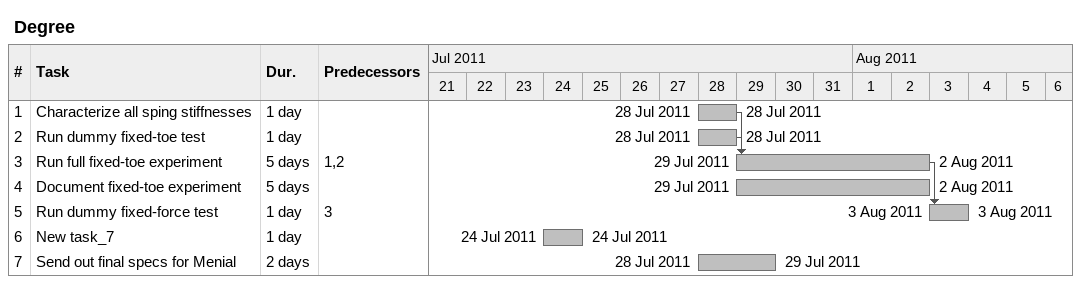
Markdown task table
Degree

| ID | Task | Duration | Start | Finish | Predecessors |
|---|---|---|---|---|---|
| 1 | Characterize all sping stiffnesses | 1d | 2011-07-28 | 2011-07-28 |  |
| 2 | Run dummy fixed-toe test | 1d | 2011-07-28 | 2011-07-28 |  |
| 3 | Run full fixed-toe experiment | 5d | 2011-07-29 | 2011-08-02 | 1, 2 |
| 4 | Document fixed-toe experiment | 5d | 2011-07-29 | 2011-08-02 |  |
| 5 | Run dummy fixed-force test | 1d | 2011-08-03 | 2011-08-03 | 3 |
| 6 | New task_7 | 1d | 2011-07-24 | 2011-07-24 |  |
| 7 | Send out final specs for Menial | 2d | 2011-07-28 | 2011-07-29 |  |
